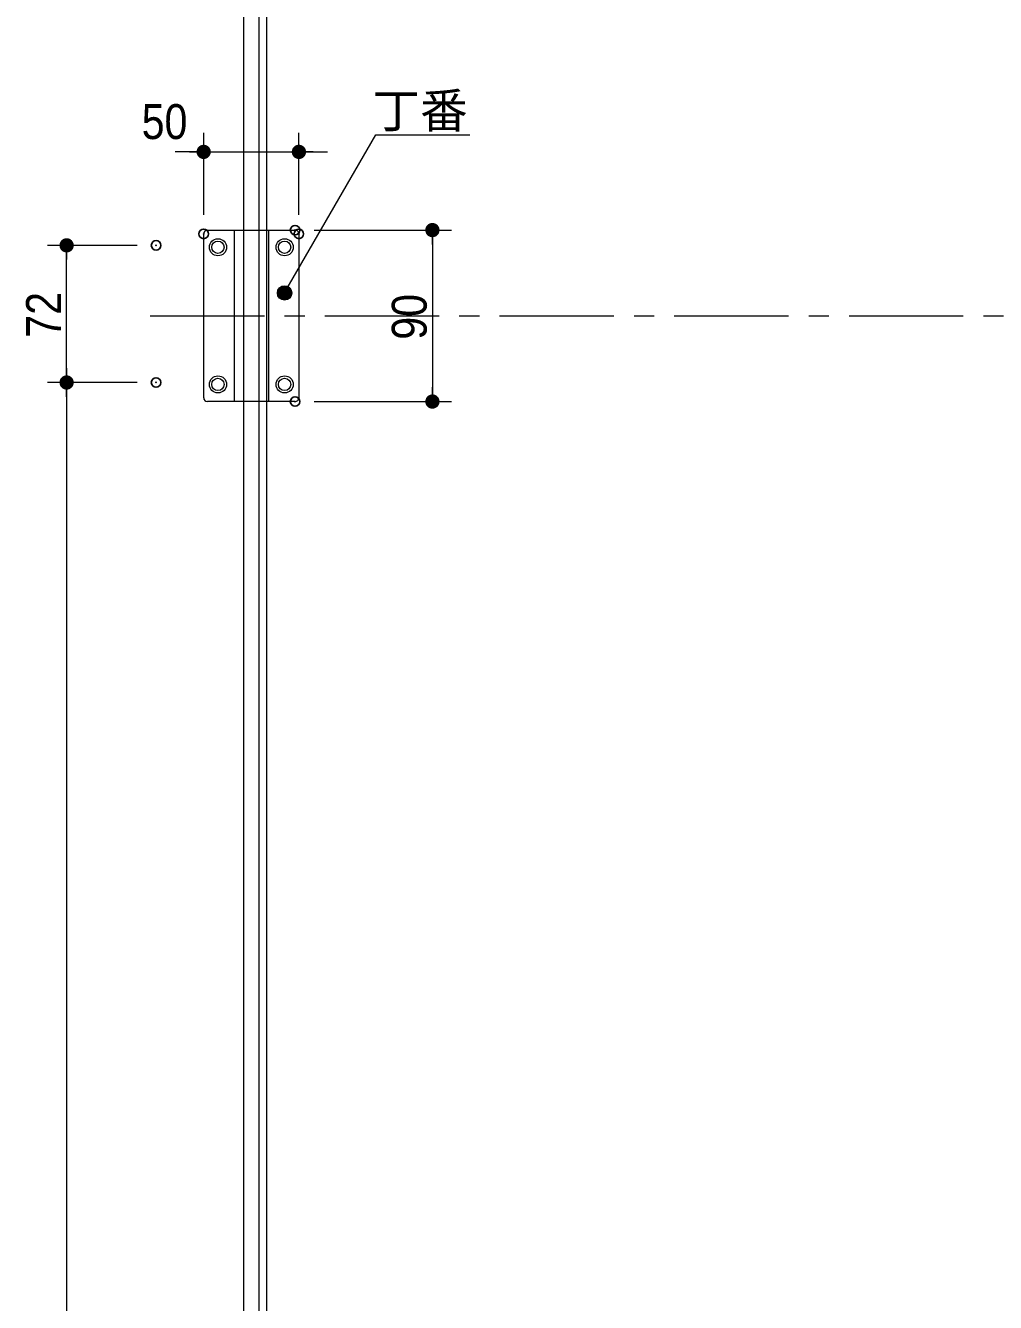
# Model space of a CAD drawing. Units: millimetres, scale not verified. Extents: x -3031 to 3031, y -1522 to 1522.
# Drawn here: x -1831 to -1322, y 300 to 970 of the extents above; entities that cross this region are included whole.
import ezdxf
from ezdxf.enums import TextEntityAlignment as Align

# ---------------------------------------------------------------- set-up
doc = ezdxf.new("R2010")
doc.units = ezdxf.units.MM
doc.header["$LTSCALE"] = 10
doc.header["$PDMODE"] = 32
doc.header["$PDSIZE"] = 5
doc.linetypes.add('USER1', pattern=[9.172222, 5.997222, -1.058333, 1.058333, -1.058333])
for name, color, linetype, lineweight in [('0-1_3一般', 7, 'Continuous', 15), ('0-2_2寸法-3', 7, 'Continuous', 15), ('0-3_2寸法-1', 7, 'Continuous', 15), ('0-4_0', 7, 'Continuous', 25), ('0-6_2寸法-2', 7, 'Continuous', 15)]:
    doc.layers.add(name, color=color, linetype=linetype, lineweight=lineweight)
doc.layers.add('0-5_Defpoints', color=7, linetype='Continuous')
doc.styles.add('ＭＳ Ｐゴシック', font='')
doc.styles.get('ＭＳ Ｐゴシック').set_extended_font_data('MS PGothic')

# ---------------------------------------------------------------- blocks, each defined once
blk = doc.blocks.new('グループ-8')
at = {"layer": '0-1_3一般'}
for p, q in [((-8439.5, 7749.4), (-8439.5, 8609.4)), ((-8419.5, 8629.4), (-7959.5, 8629.4)), ((-8279.5, 8629.4), (-8279.5, 7729.4)), ((-8099.5, 8629.4), (-8099.5, 7729.4)), ((-7939.5, 8609.4), (-7939.5, 7749.4)), ((-7959.5, 7729.4), (-8419.5, 7729.4))]:
    blk.add_line(p, q, dxfattribs=at)
for centre, radius in [((-8364.5, 8539.4), 45), ((-8014.5, 8539.4), 45), ((-8364.5, 8539.4), 32.5), ((-8014.5, 8539.4), 32.5), ((-8364.5, 7819.4), 45), ((-8364.5, 7819.4), 32.5), ((-8014.5, 7819.4), 45), ((-8014.5, 7819.4), 32.5)]:
    blk.add_circle(centre, radius, dxfattribs=at)
for centre, start, end in [((-8419.5, 8609.4), 90, 180), ((-7959.5, 8609.4), 0, 90), ((-8419.5, 7749.4), 180, 270), ((-7959.5, 7749.4), 270, 0)]:
    blk.add_arc(centre, 20, start, end, dxfattribs=at)
blk = doc.blocks.new('グループ-17')
at = {"layer": '0-1_3一般'}
blk.add_lwpolyline([(-8229.5, 10679.4), (-8149.5, 10679.4), (-8149.5, -8270.6), (-8229.5, -8270.6)], close=True, dxfattribs=at)
blk.add_lwpolyline([(-4359.5, 10679.4), (-8109.5, 10679.4), (-8109.5, -8270.6), (-359.5, -8270.6), (-359.5, -6020.6)], dxfattribs=at)
blk.add_blockref('グループ-8', (0, 0), dxfattribs=at)
blk = doc.blocks.new('_Dot')
at = {"layer": '0-4_0'}
blk.add_line((-5, 0), (-10, 0), dxfattribs=at)
for points in [[(0, 0), (-5, 0), (-4.96, 0.63)], [(0, 0), (-4.96, -0.63), (-5, 0)], [(0, 0), (-4.96, 0.63), (-4.84, 1.24)], [(0, 0), (-4.84, -1.24), (-4.96, -0.63)], [(0, 0), (-4.84, 1.24), (-4.65, 1.84)], [(0, 0), (-4.65, -1.84), (-4.84, -1.24)], [(0, 0), (-4.65, 1.84), (-4.38, 2.41)], [(0, 0), (-4.38, -2.41), (-4.65, -1.84)], [(0, 0), (-4.38, 2.41), (-4.05, 2.94)], [(0, 0), (-4.05, -2.94), (-4.38, -2.41)], [(0, 0), (-4.05, 2.94), (-3.64, 3.42)], [(0, 0), (-3.64, -3.42), (-4.05, -2.94)], [(0, 0), (-3.64, 3.42), (-3.19, 3.85)], [(0, 0), (-3.19, -3.85), (-3.64, -3.42)], [(0, 0), (-3.19, 3.85), (-2.68, 4.22)], [(0, 0), (-2.68, -4.22), (-3.19, -3.85)], [(0, 0), (-2.68, 4.22), (-2.13, 4.52)], [(0, 0), (-2.13, -4.52), (-2.68, -4.22)], [(0, 0), (-2.13, 4.52), (-1.55, 4.76)], [(0, 0), (-1.55, -4.76), (-2.13, -4.52)], [(0, 0), (-1.55, 4.76), (-0.94, 4.91)], [(0, 0), (-0.94, -4.91), (-1.55, -4.76)], [(0, 0), (-0.94, 4.91), (-0.31, 4.99)], [(0, 0), (-0.31, -4.99), (-0.94, -4.91)], [(0, 0), (-0.31, 4.99), (0.31, 4.99)], [(0, 0), (0.31, -4.99), (-0.31, -4.99)], [(0, 0), (0.31, 4.99), (0.94, 4.91)], [(0, 0), (0.94, 4.91), (1.55, 4.76)], [(0, 0), (1.55, 4.76), (2.13, 4.52)], [(0, 0), (2.13, 4.52), (2.68, 4.22)], [(0, 0), (2.68, 4.22), (3.19, 3.85)], [(0, 0), (3.19, 3.85), (3.64, 3.42)], [(0, 0), (3.64, 3.42), (4.05, 2.94)], [(0, 0), (4.05, 2.94), (4.38, 2.41)], [(0, 0), (4.38, 2.41), (4.65, 1.84)], [(0, 0), (4.65, 1.84), (4.84, 1.24)], [(0, 0), (4.84, 1.24), (4.96, 0.63)], [(0, 0), (4.96, 0.63), (5, 0)], [(0, 0), (0.94, -4.91), (0.31, -4.99)], [(0, 0), (1.55, -4.76), (0.94, -4.91)], [(0, 0), (2.13, -4.52), (1.55, -4.76)], [(0, 0), (2.68, -4.22), (2.13, -4.52)], [(0, 0), (3.19, -3.85), (2.68, -4.22)], [(0, 0), (3.64, -3.42), (3.19, -3.85)], [(0, 0), (4.05, -2.94), (3.64, -3.42)], [(0, 0), (4.38, -2.41), (4.05, -2.94)], [(0, 0), (4.65, -1.84), (4.38, -2.41)], [(0, 0), (4.84, -1.24), (4.65, -1.84)], [(0, 0), (4.96, -0.63), (4.84, -1.24)], [(0, 0), (5, 0), (4.96, -0.63)]]:
    blk.add_solid(points, dxfattribs=at)

msp = doc.modelspace()

# ---------------------------------------------------------------- hatches: boundary and pattern name
at = {"layer": '0-2_2寸法-3'}
msp.add_hatch(color=256, dxfattribs=at).paths.add_polyline_path([(-1691.38, 829.94, 1), (-1699.01, 829.94, 1)])

# ---------------------------------------------------------------- linework, layer by layer
at = {"layer": '0-1_3一般', "linetype": 'USER1'}
msp.add_line((-1765.75, 817.94), (-900.7, 817.94), dxfattribs=at)
at = {"layer": '0-2_2寸法-3'}
msp.add_lwpolyline([(-1695.2, 829.94), (-1647.28, 912.94), (-1597.89, 912.94)], dxfattribs=at)
msp.add_circle((-1695.2, 829.94), 3.81, dxfattribs=at)
at = {"layer": '0-3_2寸法-1'}
for p, q in [((-1679.7, 862.94), (-1607.59, 862.94)), ((-1772.7, 854.94), (-1819.66, 854.94)), ((-1617.59, 855.44), (-1617.59, 780.45)), ((-1809.66, 790.45), (-1809.66, 847.44)), ((-1772.7, 782.94), (-1819.66, 782.94)), ((-1772.7, 782.94), (-1819.66, 782.94)), ((-1809.66, 775.44), (-1809.66, -869.55)), ((-1679.7, 772.94), (-1607.59, 772.94))]:
    msp.add_line(p, q, dxfattribs=at)
at = {"layer": '0-5_Defpoints'}
for p in [(-1687.7, 904), (-1689.7, 862.94), (-1737.7, 860.94), (-1687.7, 860.94), (-1809.66, 854.94), (-1762.7, 854.94), (-1762.7, 782.94), (-1689.7, 772.94), (-1617.59, 772.94)]:
    msp.add_point(p, dxfattribs=at)
at = {"layer": '0-6_2寸法-2'}
for p, q in [((-1737.7, 870.94), (-1737.7, 914)), ((-1687.7, 870.94), (-1687.7, 914)), ((-1745.2, 904), (-1752.7, 904)), ((-1737.7, 904), (-1687.7, 904)), ((-1680.19, 904), (-1672.69, 904))]:
    msp.add_line(p, q, dxfattribs=at)

# ---------------------------------------------------------------- block references
at = {"layer": '0-1_3一般', "xscale": 0.1, "yscale": 0.1}
msp.add_blockref('グループ-17', (-893.75, 0), dxfattribs=at)
at = {"layer": '0-3_2寸法-1', "xscale": 0.7503418, "yscale": 0.7503418}
for p, rotation in [((-1617.59, 862.94), 90), ((-1809.66, 854.94), 90), ((-1809.66, 782.94), 270), ((-1809.66, 782.94), 90), ((-1617.59, 772.94), 270)]:
    msp.add_blockref('_Dot', p, dxfattribs=dict(at, rotation=rotation))
at = {"layer": '0-6_2寸法-2', "xscale": 0.7503418, "yscale": 0.7503418}
msp.add_blockref('_Dot', (-1737.7, 904), dxfattribs=at)
at = {"layer": '0-6_2寸法-2', "xscale": 0.7503418, "yscale": 0.7503418, "rotation": 180}
msp.add_blockref('_Dot', (-1687.7, 904), dxfattribs=at)

# ---------------------------------------------------------------- texts
at = {"layer": '0-2_2寸法-3', "style": 'ＭＳ Ｐゴシック'}
msp.add_text('丁番', height=18.33, dxfattribs=at).set_placement((-1649.1, 911.06), align=Align.BOTTOM_LEFT)
at = {"layer": '0-3_2寸法-1', "style": 'ＭＳ Ｐゴシック', "width": 0.9}
for s, p in [('72', (-1807.13, 806.45)), ('90', (-1615.11, 805.4))]:
    msp.add_text(s, height=18.33, rotation=90, dxfattribs=at).set_placement(p, align=Align.BOTTOM_LEFT)
at = {"layer": '0-6_2寸法-2', "style": 'ＭＳ Ｐゴシック', "width": 0.9}
msp.add_text('50', height=18.33, dxfattribs=at).set_placement((-1770.24, 905.24), align=Align.BOTTOM_LEFT)

doc.saveas('drawing.dxf')
